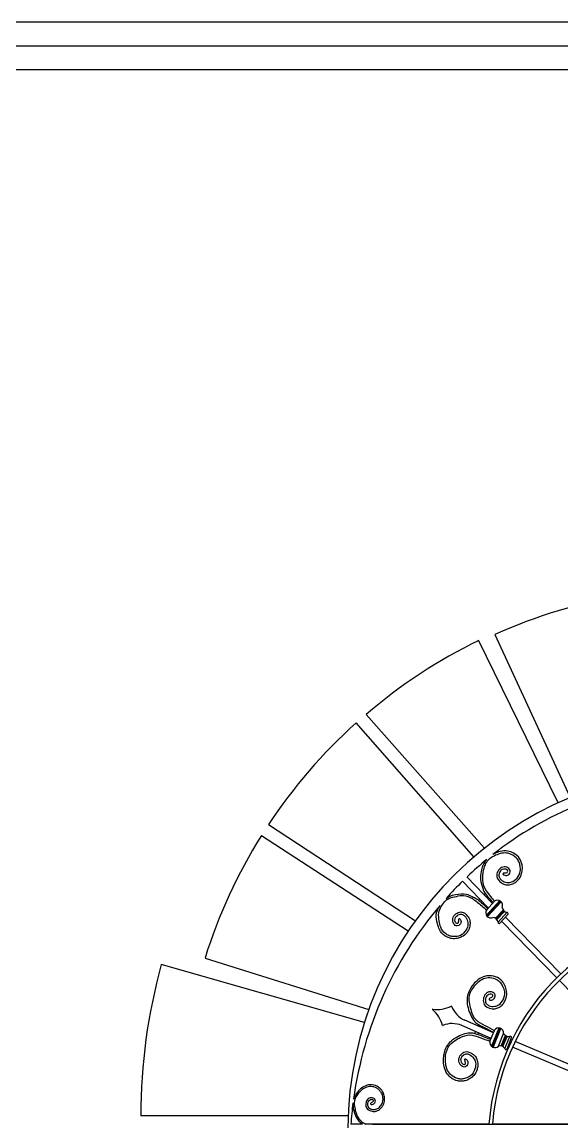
# Model space of a CAD drawing. Extents: x -43 to 90, y 6 to 81.
# Drawn here: x 46.745 to 47.87, y 65.287 to 67.59 of the extents above; entities that cross this region are included whole.
import ezdxf

# ---------------------------------------------------------------- set-up
doc = ezdxf.new("R2010")
doc.units = 0
doc.header["$LTSCALE"] = 0.1
doc.header["$MEASUREMENT"] = 0
doc.layers.add('visto', color=9, linetype='CONTINUOUS')

msp = doc.modelspace()

# ---------------------------------------------------------------- linework, layer by layer
at = {"layer": 'visto'}
for p, q in [((50.5006, 67.5904), (30.0948, 67.5904)), ((50.5006, 67.5404), (30.1448, 67.5404)), ((50.5256, 67.5404), (45.8479, 67.5404)), ((50.5006, 67.4904), (30.1448, 67.4904)), ((47.7306, 66.3122), (47.8879, 65.972)), ((47.8625, 65.9609), (47.6968, 66.3007)), ((47.4621, 66.1451), (47.7088, 65.8663)), ((47.6868, 65.8482), (47.4413, 66.1277)), ((47.2585, 65.9155), (47.5648, 65.715)), ((47.5499, 65.6934), (47.2436, 65.8924)), ((47.6634, 65.7976), (47.717, 65.7417)), ((47.6719, 65.8065), (47.7255, 65.7508)), ((47.7105, 65.7718), (47.7079, 65.769)), ((47.6994, 65.7601), (47.6969, 65.7575)), ((47.704, 65.7553), (47.702, 65.7532)), ((47.7147, 65.7666), (47.7125, 65.7642)), ((47.7128, 65.7261), (47.7412, 65.7568)), ((47.7136, 65.7379), (47.7298, 65.7555)), ((47.7142, 65.7247), (47.7426, 65.7554)), ((47.7156, 65.7234), (47.7439, 65.7541)), ((47.7321, 65.7201), (47.7479, 65.7368)), ((47.7321, 65.7201), (47.7479, 65.7368)), ((47.7335, 65.7187), (47.7493, 65.7355)), ((47.7348, 65.7173), (47.7506, 65.7341)), ((47.7372, 65.712), (47.7557, 65.732)), ((47.7586, 65.7288), (47.7404, 65.7092)), ((47.8597, 65.5958), (47.7448, 65.7139)), ((47.8683, 65.604), (47.7529, 65.7226)), ((47.1262, 65.637), (47.4676, 65.5293)), ((47.4587, 65.5028), (47.0349, 65.6234)), ((48.0516, 65.3987), (47.8651, 65.5903)), ((47.7228, 65.4693), (47.6615, 65.4962)), ((47.7276, 65.4811), (47.6677, 65.5073)), ((47.6951, 65.4953), (47.6963, 65.4984)), ((47.7011, 65.4927), (47.7021, 65.4951)), ((47.6887, 65.4796), (47.6903, 65.4836)), ((47.695, 65.4775), (47.6964, 65.4809)), ((47.7204, 65.4635), (47.7296, 65.486)), ((47.7204, 65.4635), (47.7296, 65.486)), ((47.7238, 65.4521), (47.7398, 65.4913)), ((47.7255, 65.4514), (47.7415, 65.4906)), ((47.7273, 65.4506), (47.7433, 65.4898)), ((47.7381, 65.4534), (47.7489, 65.4797)), ((47.7439, 65.4537), (47.7529, 65.4752)), ((47.7439, 65.4537), (47.7529, 65.4752)), ((47.7456, 65.4529), (47.7546, 65.4744)), ((47.7473, 65.4521), (47.7563, 65.4736)), ((47.7514, 65.448), (47.7618, 65.4736)), ((47.7228, 65.4693), (47.7236, 65.4713)), ((47.7656, 65.4716), (47.7554, 65.4466)), ((47.7606, 65.4541), (47.7587, 65.4549)), ((47.766, 65.4656), (47.7636, 65.4666)), ((48.021, 65.3437), (47.7676, 65.4511)), ((48.0254, 65.3557), (47.773, 65.4626)), ((47.4244, 65.308), (46.9922, 65.308)), ((47.4545, 65.2905), (47.4302, 65.2905)), ((47.7181, 65.2905), (47.4612, 65.2905)), ((47.4753, 65.2905), (48.872, 65.2905)), ((47.9785, 65.2905), (47.7257, 65.2905))]:
    msp.add_line(p, q, dxfattribs=at)
for centre, radius, start, end in [((48.1781, 65.3216), 1.0869, 99.4232, 114.3109), ((48.1646, 65.3329), 1.0739, 115.7968, 130.8588), ((48.1781, 65.308), 1.1022, 131.9492, 146.5504), ((48.178, 65.2758), 0.7542, 0.53, 179.4739), ((48.1781, 65.308), 1.1022, 147.9761, 162.6309), ((48.1781, 65.308), 1.1859, 164.5754, 180)]:
    msp.add_arc(centre, radius, start, end, dxfattribs=at)
for centre, major_axis, ratio, start_param, end_param in [((48.1733, 65.2393), (0, 0.7696), 0.962117, 0.091663, 0.647964), ((48.1775, 65.2314), (0, 0.7785), 0.962117, 0.668252, 0.737731), ((48.1781, 65.2303), (0, 0.7797), 0.962117, 0.756141, 0.821198), ((47.7361, 65.7469), (0, 0.0109), 0.962117, 4.304592, 6.933183), ((48.1781, 65.2303), (0, 0.7797), 0.962117, 0.846419, 1.426163), ((47.7222, 65.7317), (0, 0.0109), 0.962117, 0.960551, 3.589142), ((47.7579, 65.7446), (0, 0.0128), 0.962117, 1.73088, 2.964789), ((47.7557, 65.729), (0, 0.00297), 0.962117, 4.632717, 6.272171), ((48.1733, 65.2505), (0, 0.4748), 0.962117, -1.486285, 1.486285), ((48.1733, 65.2505), (0, 0.467), 0.962117, -1.48486, 1.48486), ((47.7252, 65.7092), (0, 0.0128), 0.962117, -1.354241, -0.120332), ((47.7401, 65.7121), (0, 0.00297), 0.962117, 1.621563, 3.261016), ((47.6009, 65.5297), (0.000338, 0.000338), 1, 0.643151, 3.250154), ((47.5582, 65.4764), (0, 0.0689), 0.962117, -1.273877, -0.695767), ((47.6103, 65.5954), (0, 0.0659), 0.962117, 2.993824, 3.620587), ((47.6398, 65.5364), (0.000338, 0.000338), 1, 6.078329, 7.531958), ((47.6878, 65.5563), (0, 0.0532), 0.962117, 1.948903, 2.738915), ((47.622, 65.4967), (0.000338, 0.000338), 1, 2.664092, 4.128268), ((47.6417, 65.4472), (0, 0.0531), 0.962117, -0.397094, 0.394745), ((47.7384, 65.4802), (0, 0.0109), 0.962117, 4.66861, 7.297201), ((47.7595, 65.4862), (0, 0.0128), 0.962117, 2.094898, 3.328807), ((47.7628, 65.4708), (0, 0.00297), 0.962117, -1.28645, 0.353003), ((47.7306, 65.4609), (0, 0.0109), 0.962117, 1.324569, 3.95316), ((47.7411, 65.441), (0, 0.0128), 0.962117, -0.990223, 0.243687), ((47.754, 65.4492), (0, 0.00297), 0.962117, 1.985581, 3.625034), ((48.1781, 65.2303), (0, 0.7797), 0.962117, 1.436553, 1.493494)]:
    msp.add_ellipse(centre, major_axis=major_axis, ratio=ratio, start_param=start_param, end_param=end_param, dxfattribs=at)
for points, knots in [([(47.7135, 65.8424), (47.7126, 65.8416), (47.7093, 65.8375), (47.7046, 65.8295), (47.7011, 65.8163), (47.6995, 65.7998), (47.7051, 65.7854), (47.7068, 65.7768), (47.7126, 65.7688), (47.7194, 65.7613), (47.725, 65.7551), (47.7271, 65.7526)], [0.3030127, 0.3030127, 0.3030127, 0.3030127, 0.3073452, 0.3220686, 0.3359243, 0.3561849, 0.3797978, 0.3902152, 0.3966357, 0.4151784, 0.4271095, 0.4271095, 0.4271095, 0.4271095]), ([(47.749, 65.8146), (47.7503, 65.8148), (47.7526, 65.8151), (47.7562, 65.8151), (47.7587, 65.8187), (47.7551, 65.822), (47.7508, 65.8226), (47.7445, 65.8219), (47.7395, 65.8155), (47.7382, 65.8068), (47.7438, 65.7992), (47.7521, 65.7948), (47.7637, 65.7941), (47.7754, 65.8008), (47.784, 65.8129), (47.784, 65.8258), (47.7823, 65.8355), (47.7767, 65.8458), (47.766, 65.8539), (47.7517, 65.8575), (47.7382, 65.8542), (47.7229, 65.8478), (47.709, 65.8346), (47.7061, 65.8177), (47.7036, 65.8004), (47.7073, 65.783), (47.7198, 65.7674), (47.7272, 65.7587), (47.7299, 65.7555)], [0, 0, 0, 0, 0.0041268, 0.0076126, 0.0109012, 0.0147787, 0.019691, 0.0252314, 0.033948, 0.0430994, 0.0496664, 0.0620919, 0.0716737, 0.0856417, 0.1030113, 0.1151014, 0.1239479, 0.1333275, 0.1505404, 0.164569, 0.1791341, 0.1937346, 0.2175909, 0.2350551, 0.2449184, 0.2714091, 0.2942224, 0.3071006, 0.3071006, 0.3071006, 0.3071006]), ([(47.749, 65.8146), (47.7483, 65.814), (47.7462, 65.812), (47.7528, 65.8086), (47.758, 65.8099), (47.7625, 65.8142), (47.7629, 65.8216), (47.7553, 65.8281), (47.7438, 65.8274), (47.736, 65.8185), (47.7328, 65.8059), (47.741, 65.7954), (47.7508, 65.7898), (47.761, 65.7894), (47.7697, 65.7919), (47.7781, 65.7983), (47.785, 65.8068), (47.7879, 65.8185), (47.7884, 65.8285), (47.7859, 65.8374), (47.7812, 65.8475), (47.7712, 65.8563), (47.7567, 65.8614), (47.7423, 65.8603), (47.7322, 65.8561), (47.7273, 65.8534), (47.7264, 65.8528)], [0, 0, 0, 0, 0.0029522, 0.0088753, 0.017877, 0.0237296, 0.0300744, 0.041641, 0.0552271, 0.0689889, 0.081862, 0.09836, 0.1118525, 0.1228051, 0.1354037, 0.1444547, 0.1612156, 0.1734922, 0.1870827, 0.1965234, 0.2061563, 0.227041, 0.2424418, 0.2623554, 0.2788392, 0.282757, 0.282757, 0.282757, 0.282757]), ([(47.629, 65.7616), (47.6316, 65.7635), (47.6376, 65.7672), (47.6514, 65.7707), (47.6706, 65.7725), (47.6804, 65.7665), (47.692, 65.7614), (47.6997, 65.7554), (47.7071, 65.7484), (47.7132, 65.7425), (47.7157, 65.7402)], [0.313937, 0.313937, 0.313937, 0.313937, 0.325695, 0.3395508, 0.3669004, 0.3832256, 0.393643, 0.4000635, 0.4186062, 0.4308701, 0.4308701, 0.4308701, 0.4308701]), ([(47.6549, 65.718), (47.6548, 65.7167), (47.6545, 65.7142), (47.6545, 65.7106), (47.6511, 65.7078), (47.6479, 65.7116), (47.6472, 65.7161), (47.6479, 65.7226), (47.6541, 65.7279), (47.6623, 65.7293), (47.6698, 65.7235), (47.674, 65.7149), (47.6748, 65.7029), (47.6685, 65.6907), (47.6568, 65.6816), (47.6445, 65.6815), (47.6351, 65.6832), (47.6252, 65.689), (47.6169, 65.7), (47.6147, 65.7157), (47.6119, 65.731), (47.6198, 65.7477), (47.6319, 65.7625), (47.6501, 65.7654), (47.6667, 65.7696), (47.6846, 65.7617), (47.7013, 65.7478), (47.71, 65.7401), (47.7131, 65.7372)], [0, 0, 0, 0, 0.0041268, 0.0076126, 0.0109012, 0.0147787, 0.019691, 0.0252314, 0.033948, 0.0430994, 0.0496664, 0.0620919, 0.0716737, 0.0856417, 0.1030113, 0.1151014, 0.1239479, 0.1333275, 0.1505404, 0.164569, 0.1819067, 0.1965072, 0.2203635, 0.2378277, 0.2538105, 0.273903, 0.2967163, 0.3102122, 0.3102122, 0.3102122, 0.3102122]), ([(47.6549, 65.718), (47.6556, 65.7187), (47.6574, 65.7209), (47.6608, 65.7141), (47.6596, 65.7087), (47.6554, 65.704), (47.6483, 65.7035), (47.642, 65.7113), (47.6426, 65.7233), (47.6511, 65.7315), (47.6632, 65.7349), (47.6733, 65.7265), (47.6788, 65.7163), (47.6792, 65.7057), (47.6769, 65.6967), (47.6708, 65.6879), (47.6628, 65.6807), (47.6515, 65.6776), (47.6419, 65.6769), (47.6333, 65.6795), (47.6236, 65.6843), (47.6148, 65.6946), (47.6106, 65.7107), (47.6063, 65.7264), (47.6119, 65.7391), (47.6152, 65.7451), (47.6163, 65.747)], [0, 0, 0, 0, 0.0029522, 0.0088753, 0.017877, 0.0237296, 0.0300744, 0.041641, 0.0552271, 0.0689889, 0.081862, 0.09836, 0.1118525, 0.1228051, 0.1354037, 0.1444547, 0.1612156, 0.1734922, 0.1870827, 0.1965234, 0.2061563, 0.227041, 0.2424418, 0.2659819, 0.2824657, 0.2904474, 0.2904474, 0.2904474, 0.2904474]), ([(47.7193, 65.5528), (47.7189, 65.5519), (47.7176, 65.5493), (47.7251, 65.5486), (47.7295, 65.5519), (47.7321, 65.5578), (47.7299, 65.5649), (47.7203, 65.568), (47.7098, 65.5628), (47.7057, 65.5514), (47.7073, 65.5382), (47.7187, 65.5316), (47.73, 65.5302), (47.7398, 65.5338), (47.7471, 65.5396), (47.7527, 65.5489), (47.7561, 65.5596), (47.7546, 65.5718), (47.7514, 65.5814), (47.7457, 65.5888), (47.7376, 65.5965), (47.7251, 65.6008), (47.7095, 65.5999), (47.6964, 65.5932), (47.6865, 65.5835), (47.6791, 65.5732), (47.674, 65.5619), (47.6721, 65.5494), (47.6735, 65.5354), (47.6784, 65.5215), (47.6844, 65.509), (47.691, 65.5017), (47.6993, 65.4964), (47.7098, 65.4914), (47.7204, 65.4862), (47.7262, 65.4828), (47.7279, 65.4819)], [0, 0, 0, 0, 0.0024036, 0.007226, 0.014555, 0.0193201, 0.0244859, 0.0339031, 0.0449646, 0.0561691, 0.0666501, 0.0800824, 0.0910676, 0.0999849, 0.1102425, 0.1176115, 0.1312579, 0.1412532, 0.1523182, 0.1600046, 0.1678475, 0.1848513, 0.1973903, 0.2136035, 0.2270242, 0.237627, 0.2502331, 0.2622205, 0.2735016, 0.2899973, 0.3045368, 0.3130184, 0.3182458, 0.3333428, 0.3474818, 0.3531062, 0.3531062, 0.3531062, 0.3531062]), ([(47.7193, 65.5528), (47.7205, 65.5535), (47.7226, 65.5548), (47.7259, 65.5561), (47.727, 65.5605), (47.7224, 65.5621), (47.7181, 65.5611), (47.7125, 65.5579), (47.71, 65.5498), (47.712, 65.5412), (47.7201, 65.5362), (47.7295, 65.5354), (47.7406, 65.5393), (47.7492, 65.5502), (47.7529, 65.565), (47.7483, 65.5771), (47.7431, 65.5856), (47.7341, 65.5931), (47.7211, 65.5965), (47.7062, 65.5943), (47.6948, 65.5859), (47.6827, 65.5738), (47.6744, 65.5559), (47.6777, 65.5388), (47.6816, 65.5233), (47.6896, 65.5062), (47.7099, 65.4965), (47.7229, 65.4895), (47.7295, 65.486)], [0, 0, 0, 0, 0.0039008, 0.0071957, 0.0103042, 0.0139694, 0.0186128, 0.0238497, 0.032089, 0.0407393, 0.0469468, 0.0586918, 0.067749, 0.0809522, 0.0973706, 0.1087987, 0.1171608, 0.1260268, 0.1422971, 0.1555575, 0.1693251, 0.1831261, 0.2056761, 0.222184, 0.2315071, 0.2519039, 0.273468, 0.2957365, 0.2957365, 0.2957365, 0.2957365]), ([(47.6673, 65.4245), (47.6676, 65.4254), (47.6685, 65.4282), (47.6742, 65.4231), (47.675, 65.4175), (47.6728, 65.4115), (47.6663, 65.4082), (47.6575, 65.4131), (47.6537, 65.4247), (47.6587, 65.4357), (47.6689, 65.4437), (47.6815, 65.4397), (47.6903, 65.4323), (47.6946, 65.4225), (47.6957, 65.4131), (47.6932, 65.4024), (47.6882, 65.3924), (47.6788, 65.385), (47.6699, 65.3807), (47.6609, 65.3797), (47.6499, 65.3804), (47.6382, 65.3867), (47.6279, 65.3989), (47.6234, 65.4134), (47.6232, 65.4275), (47.6252, 65.4402), (47.6293, 65.4519), (47.6367, 65.462), (47.6472, 65.4707), (47.6603, 65.4769), (47.673, 65.4811), (47.6827, 65.4812), (47.6921, 65.4788), (47.7029, 65.4745), (47.7139, 65.4702), (47.7203, 65.4682), (47.7221, 65.4676)], [0, 0, 0, 0, 0.0024036, 0.007226, 0.014555, 0.0193201, 0.0244859, 0.0339031, 0.0449646, 0.0561691, 0.0666501, 0.0800824, 0.0910676, 0.0999849, 0.1102425, 0.1176115, 0.1312579, 0.1412532, 0.1523182, 0.1600046, 0.1678475, 0.1848513, 0.1973903, 0.2136035, 0.2270242, 0.237627, 0.2502331, 0.2622205, 0.2735016, 0.2899973, 0.3045368, 0.3130184, 0.3182458, 0.3333428, 0.3474818, 0.3531062, 0.3531062, 0.3531062, 0.3531062]), ([(47.6673, 65.4245), (47.6676, 65.4232), (47.6682, 65.4207), (47.6695, 65.4173), (47.6673, 65.4134), (47.663, 65.4157), (47.6607, 65.4196), (47.659, 65.4261), (47.6628, 65.4335), (47.6701, 65.438), (47.6792, 65.4355), (47.6864, 65.4291), (47.6915, 65.4181), (47.6899, 65.4041), (47.6823, 65.391), (47.6707, 65.386), (47.6612, 65.3839), (47.6498, 65.3854), (47.6384, 65.3927), (47.6295, 65.4053), (47.6273, 65.4197), (47.6272, 65.4371), (47.6338, 65.4558), (47.6479, 65.4652), (47.6613, 65.4731), (47.6786, 65.4791), (47.6995, 65.4708), (47.7134, 65.466), (47.7204, 65.4635)], [0, 0, 0, 0, 0.0039008, 0.0071957, 0.0103042, 0.0139694, 0.0186128, 0.0238497, 0.032089, 0.0407393, 0.0469468, 0.0586918, 0.067749, 0.0809522, 0.0973706, 0.1087987, 0.1171608, 0.1260268, 0.1422971, 0.1555575, 0.1693251, 0.1831261, 0.2056761, 0.222184, 0.2315071, 0.2519039, 0.273468, 0.2957365, 0.2957365, 0.2957365, 0.2957365]), ([(47.4718, 65.3344), (47.4714, 65.3337), (47.4704, 65.3315), (47.4764, 65.3311), (47.48, 65.3338), (47.482, 65.3385), (47.4801, 65.3442), (47.4724, 65.3467), (47.4639, 65.3423), (47.4608, 65.3331), (47.4622, 65.3225), (47.4715, 65.3173), (47.4806, 65.3163), (47.4885, 65.3194), (47.4942, 65.3241), (47.4987, 65.3317), (47.5013, 65.3403), (47.4999, 65.3501), (47.4972, 65.3578), (47.4926, 65.3637), (47.486, 65.3698), (47.4758, 65.3731), (47.4633, 65.3722), (47.4528, 65.3666), (47.445, 65.3586), (47.4395, 65.3508), (47.4371, 65.3454), (47.4358, 65.3427)], [0, 0, 0, 0, 0.0029522, 0.0088753, 0.017877, 0.0237296, 0.0300744, 0.041641, 0.0552271, 0.0689889, 0.081862, 0.09836, 0.1118525, 0.1228051, 0.1354037, 0.1444547, 0.1612156, 0.1734922, 0.1870827, 0.1965234, 0.2061563, 0.227041, 0.2424418, 0.2623554, 0.2788392, 0.2918619, 0.3045883, 0.3045883, 0.3045883, 0.3045883]), ([(47.4718, 65.3344), (47.4727, 65.335), (47.4743, 65.336), (47.477, 65.3372), (47.4778, 65.3407), (47.4741, 65.3419), (47.4707, 65.341), (47.4662, 65.3384), (47.4643, 65.3319), (47.466, 65.325), (47.4726, 65.3211), (47.4801, 65.3205), (47.4891, 65.3238), (47.4959, 65.3327), (47.4986, 65.3446), (47.4948, 65.3543), (47.4905, 65.3611), (47.4832, 65.367), (47.4727, 65.3696), (47.4607, 65.3676), (47.4516, 65.3607), (47.442, 65.3508), (47.4356, 65.3363), (47.4385, 65.3226), (47.4418, 65.3102), (47.4478, 65.2977), (47.457, 65.2927), (47.4612, 65.2905)], [0, 0, 0, 0, 0.0047912, 0.0088381, 0.012656, 0.0171577, 0.0228609, 0.0292931, 0.0394129, 0.0500375, 0.0576617, 0.0720874, 0.0832117, 0.0994283, 0.1195941, 0.1336304, 0.143901, 0.1547905, 0.1747743, 0.1910612, 0.2079711, 0.224922, 0.2526186, 0.2728942, 0.2843453, 0.3093973, 0.3305235, 0.3305235, 0.3305235, 0.3305235]), ([(47.4347, 65.3347), (47.434, 65.3238), (47.4371, 65.3137), (47.4445, 65.2988), (47.4493, 65.2941), (47.4545, 65.2905)], [0.25443496, 0.25443496, 0.25443496, 0.25443496, 0.29460674, 0.29460674, 0.3203819, 0.3203819, 0.3203819, 0.3203819])]:
    msp.add_open_spline(points, degree=3, knots=knots, dxfattribs=at)

doc.saveas('drawing.dxf')
